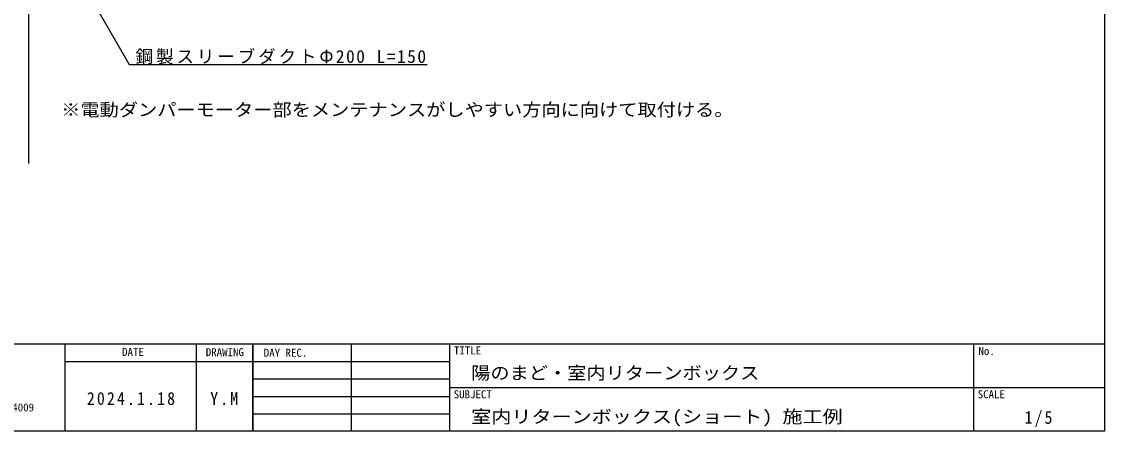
# Model space of a CAD drawing. Units: millimetres at full size, sheet at 1:5; details may follow other scales. Extents: x -2292 to 1828, y -1273 to 1617.
# Drawn here: x 588 to 1828, y -1273 to -804 of the extents above; entities that cross this region are included whole.
import ezdxf
from ezdxf.enums import TextEntityAlignment as Align

# ---------------------------------------------------------------- set-up
doc = ezdxf.new("R2010")
doc.units = ezdxf.units.MM
doc.header["$LTSCALE"] = 5
doc.layers.add('0-0', color=4, linetype='Continuous')
doc.layers.add('F-0', color=2, linetype='Continuous')
doc.styles.add('ＭＳ ゴシック', font='')
doc.styles.get('ＭＳ ゴシック').set_extended_font_data('MS Gothic')

msp = doc.modelspace()

# ---------------------------------------------------------------- linework, layer by layer
at = {"layer": '0-0'}
for p, q in [((593.962, -649.671), (711.547, -853.335)), ((711.547, -853.335), (1052.908, -853.335))]:
    msp.add_line(p, q, dxfattribs=at)
at = {"layer": '0-0', "color": 7}
msp.add_line((596.11, -671.827), (596.11, -966.57), dxfattribs=at)
at = {"layer": 'F-0', "color": 5}
for p, q in [((1828.126, 132.338), (1828.126, -1272.662)), ((-191.874, -1172.662), (1828.126, -1172.662)), ((1828.126, -1272.662), (-191.874, -1272.662))]:
    msp.add_line(p, q, dxfattribs=at)
at = {"layer": 'F-0'}
for p, q in [((638.126, -1272.662), (638.126, -1172.662)), ((638.126, -1272.662), (638.126, -1172.662)), ((788.126, -1172.662), (788.126, -1272.662)), ((853.126, -1272.662), (853.126, -1172.662)), ((1078.126, -1172.662), (1078.126, -1272.662)), ((1678.126, -1172.662), (1678.126, -1272.662)), ((638.126, -1192.662), (853.126, -1192.662)), ((853.126, -1192.662), (1078.126, -1192.662)), ((853.126, -1212.662), (1078.126, -1212.662)), ((1078.126, -1222.662), (1828.126, -1222.662)), ((853.126, -1232.662), (1078.126, -1232.662)), ((853.126, -1252.662), (1078.126, -1252.662))]:
    msp.add_line(p, q, dxfattribs=at)
at = {"layer": 'F-0', "color": 7}
for p, q in [((853.126, -1172.662), (853.126, -1272.662)), ((965.626, -1172.662), (965.626, -1272.662))]:
    msp.add_line(p, q, dxfattribs=at)

# ---------------------------------------------------------------- texts
at = {"layer": '0-0', "color": 7, "style": 'ＭＳ ゴシック', "width": 1.1}
msp.add_text('※電動ダンパーモーター部をメンテナンスがしやすい方向に向けて取付ける。', height=14.66, dxfattribs=at).set_placement((633.657, -916.659), align=Align.BOTTOM_LEFT)
at = {"layer": '0-0', "color": 7, "insert": (718.873, -853.052), "char_height": 14.66, "attachment_point": 7, "style": 'ＭＳ ゴシック'}
msp.add_mtext('\\T1.17;鋼製スリーブダクトΦ200\\~L=150', dxfattribs=at)
at = {"layer": 'F-0', "color": 4, "style": 'ＭＳ ゴシック'}
for s, p in [('DATE', (703.463, -1189.225)), ('DRAWING', (799.282, -1189.5)), ('TITLE', (1083.387, -1187.558)), ('No.', (1684.012, -1188.243)), ('DAY REC.', (865.626, -1190.162)), ('SUBJECT', (1083.126, -1237.662)), ('SCALE', (1683.126, -1237.662)), ('TEL：053-401-4008  FAX：053-401-4009', (378.126, -1252.662))]:
    msp.add_text(s, height=9.164, dxfattribs=at).set_placement(p, align=Align.BOTTOM_LEFT)
at = {"layer": 'F-0', "color": 7, "style": 'ＭＳ ゴシック'}
for s, width, p in [('陽のまど・室内リターンボックス', 1.1, (1103.126, -1217.662)), ('室内リターンボックス(ショート) 施工例', 1.15, (1103.126, -1267.662))]:
    msp.add_text(s, height=14.66, dxfattribs=dict(at, width=width)).set_placement(p, align=Align.BOTTOM_LEFT)
at = {"layer": 'F-0', "color": 7, "char_height": 14.66, "attachment_point": 7, "style": 'ＭＳ ゴシック'}
for s, insert in [('\\T1.28;\\W0.9;2024.1.18', (663.126, -1242.662)), ('\\T1.27;\\W0.9;Y.M', (804.376, -1242.662)), ('\\T1.27;\\W0.9;1/5', (1736.876, -1267.662))]:
    msp.add_mtext(s, dxfattribs=dict(at, insert=insert))

doc.saveas('drawing.dxf')
